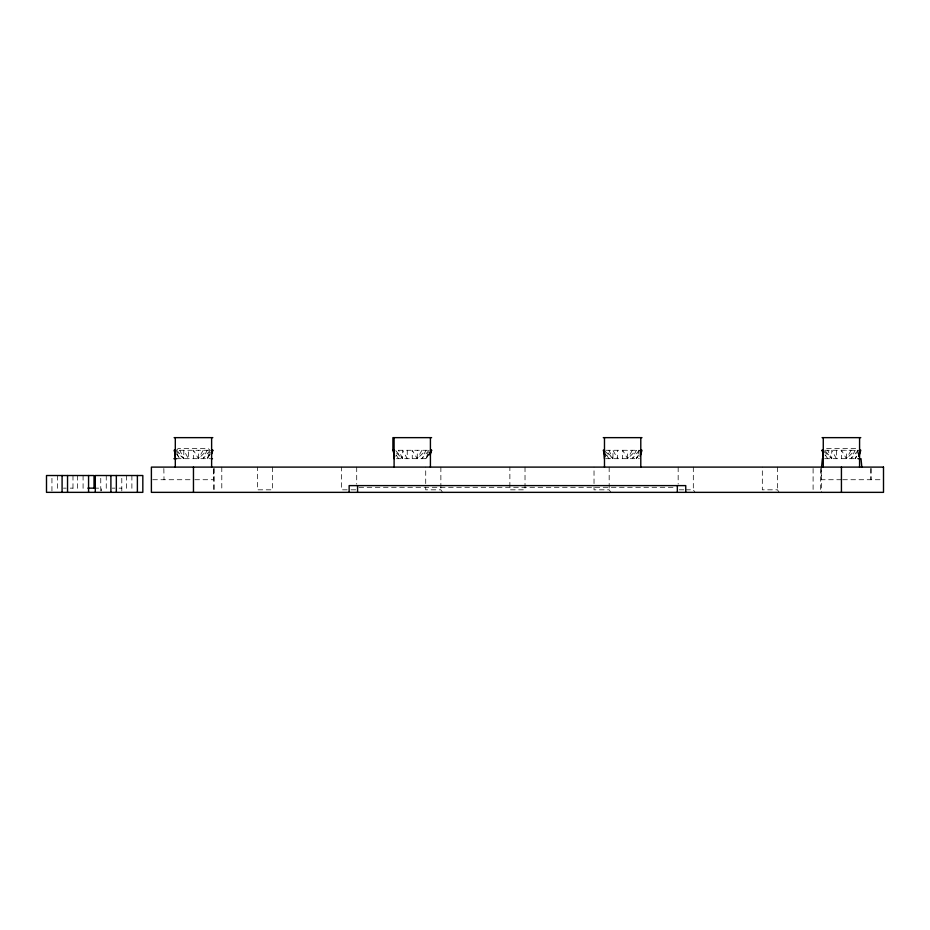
<?xml version="1.0" encoding="UTF-8"?>
<svg xmlns="http://www.w3.org/2000/svg" width="930" height="930" viewBox="0 0 930 930"><rect width="100%" height="100%" fill="white"/><g stroke="black" fill="none" stroke-linecap="round" stroke-linejoin="round"><path stroke-width="0.7" stroke-dasharray="4.65 3.49" d="M210.389 453.875L207.146 458.688L210.227 450.271L176.398 450.271L178.083 448.586L208.285 448.586L209.971 450.271M429.183 453.875L425.94 458.688L429.021 450.271L395.494 450.271L402.574 458.688L402.574 450.271L407.247 458.688L407.247 450.271M637.934 456.281L636.318 458.688L639.398 450.271L605.872 450.271L612.951 458.688L612.951 450.271L617.625 458.688L617.625 450.271M856.728 456.281L855.112 458.688L857.751 451.48M203.147 450.271L198.474 458.688L193.463 450.271L193.463 458.688M421.929 450.271L417.268 458.688L412.257 450.271L412.257 458.688M632.307 450.271L627.645 458.688L622.635 450.271L622.635 458.688M851.101 450.271L846.44 458.688L841.429 450.271L841.429 458.688M207.146 458.688L212.156 450.271M425.94 458.688L428.8 453.875M636.318 458.688L638.468 455.084M855.112 458.688L856.542 456.281M210.227 450.271L203.147 458.688L207.146 450.271L198.474 458.688L198.474 450.271M429.021 450.271L421.929 458.688L425.94 450.271L417.268 458.688L417.268 450.271M639.398 450.271L632.307 458.688L636.318 450.271L627.645 458.688L627.645 450.271M858.181 450.271L851.101 458.688L855.112 450.271L846.44 458.688L846.44 450.271M826.596 448.586L856.809 448.586M824.666 450.271L858.344 450.271M176.421 458.688L210.227 458.688M396.517 458.688L429.021 458.688M605.872 458.688L639.398 458.688M824.945 458.688L858.471 458.688M152.787 479.729L193.463 479.729M194.881 479.729L213.633 479.729L213.633 468.511M841.429 479.729L821.248 479.729L821.248 468.511M842.754 479.729L880.698 479.729M359.003 487.297L675.889 487.297M63.449 488.145L66.181 488.145M70.261 488.145L72.982 488.145M94.023 488.145L101.475 488.145L101.475 490.947M112.263 488.145L114.983 488.145M119.063 488.145L121.795 488.145M347.181 489.819L341.566 489.819L341.566 467.104M351.098 489.819L355.702 489.819M442.552 492.354L440.867 489.819L425.719 489.819L425.719 467.104M610.847 492.354L609.173 489.819L594.026 489.819L594.026 467.104M679.191 489.819L683.783 489.819M685.747 489.819L693.315 489.819L695.001 492.354M779.154 492.354L777.468 489.819L762.321 489.819L762.321 467.104M823.736 451.213L831.746 458.688L831.746 450.271L836.419 458.688L836.419 450.271M604.942 451.213L612.951 458.688L608.952 450.271M396.564 453.084L402.574 458.688L398.575 450.271M174.77 450.271L183.791 458.688L183.791 450.271L188.453 458.688L188.453 450.271M825.549 451.329L831.746 458.688L827.735 450.271M176.7 450.271L183.791 458.688L179.781 450.271M825.305 455.084L827.735 458.688L825.596 455.084M606.523 455.084L608.952 458.688L606.802 455.084M396.145 455.084L398.575 458.688L396.424 455.084M176.537 453.875L179.781 458.688L176.921 453.875M871.05 468.511L871.05 479.729M870.875 468.511L870.875 479.729M821.504 467.104L821.504 492.354M820.655 468.511L820.655 492.354M813.099 468.511L813.099 492.354M777.468 467.104L777.468 489.819M693.315 467.104L693.315 489.819M678.168 467.104L678.168 484.146M609.173 467.104L609.173 489.819M525.02 467.104L525.02 489.819L509.873 489.819L509.873 467.104M440.867 467.104L440.867 489.819M356.713 467.104L356.713 484.146M272.571 467.104L272.571 489.819L257.424 489.819L257.424 467.104M221.793 467.104L221.793 490.947M214.237 468.511L214.237 490.947M213.377 468.511L213.377 492.354M163.843 468.511L164.017 479.729M131.886 475.521L131.886 490.947M126.445 475.521L126.445 490.947M121.795 478.322L121.795 490.947M106.253 475.521L106.253 490.947M100.754 478.322L100.754 490.947M83.084 475.521L83.084 490.947M77.632 475.521L77.632 490.947M72.982 475.521L72.982 490.947M57.439 475.521L57.439 490.947M51.941 478.322L51.941 490.947"/><path stroke-width="1.4" d="M821.562 467.104L822.399 458.688L823.689 458.688M640.328 453.084L640.793 450.271L641.991 450.271L640.131 456.281M858.878 454.479L859.576 450.271L860.785 450.271L858.925 456.281M211.517 453.084L212.156 450.271M429.986 454.479L430.95 450.271M640.363 454.479L641.328 450.271M858.832 455.886L860.122 450.271M211.703 453.875L212.819 450.271L211.621 450.271M430.125 455.084L431.613 450.271L430.416 450.271M211.203 452.678L212.819 450.271M429.986 452.678L431.613 450.271M174.108 437.646L212.819 437.646M431.613 437.646L392.902 437.646L392.902 450.271L394.75 456.281M603.279 437.646L641.991 437.646M822.074 437.646L860.785 437.646M175.305 450.271L174.108 450.271L175.224 453.875M392.902 450.271L394.099 450.271M604.477 450.271L603.279 450.271L605.128 456.281M823.55 455.084L822.074 450.271L823.271 450.271M173.887 458.688L176.7 458.688M211.203 458.688L212.482 458.688M858.181 458.688L861.006 458.688L861.843 467.104M87.862 488.145L95.302 488.145M822.074 450.271L823.689 452.678M823.375 453.084L822.725 450.271L823.271 458.688M604.907 454.479L603.942 450.271L604.477 458.688M175.41 453.084L174.77 450.271L175.305 458.688M393.564 450.271L394.099 458.688M859.576 437.646L859.576 467.104M841.429 467.104L841.429 492.354M823.271 437.646L823.271 467.104M685.747 492.354L685.747 485.611L349.145 485.611L349.145 492.354M677.331 485.611L677.331 492.354M640.793 437.646L640.793 467.104M604.477 437.646L604.477 467.104M430.416 437.646L430.416 467.104M394.099 437.646L394.099 467.104M357.562 485.611L357.562 492.354M211.621 437.646L211.621 467.104M193.463 467.104L193.463 492.354M175.305 437.646L175.305 467.104M137.384 475.521L137.384 492.354M116.343 475.521L116.343 492.354M110.903 475.521L110.903 492.354M95.302 492.354L95.302 475.521L142.825 475.521L142.825 492.354L46.5 492.354L46.5 475.521L94.023 475.521L94.023 488.145M88.571 475.521L88.571 492.354M67.541 475.521L67.541 492.354M62.089 475.521L62.089 492.354M883.5 467.104L151.392 467.104L151.392 492.354L883.5 492.354L883.5 467.104"/></g></svg>
